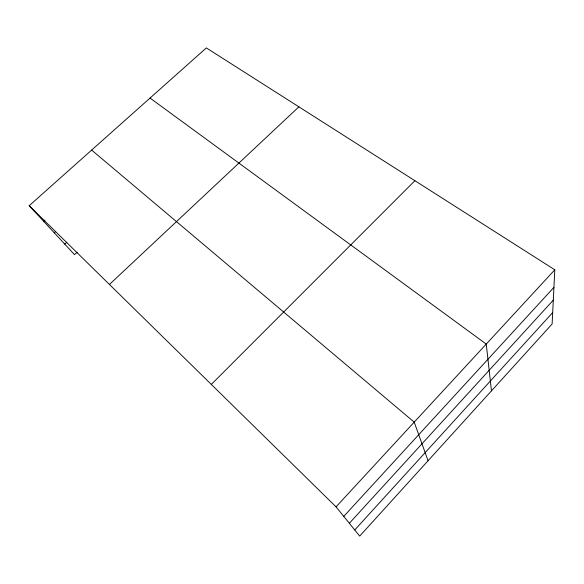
<?xml version="1.0" encoding="UTF-8"?>
<svg xmlns="http://www.w3.org/2000/svg" width="584" height="584" viewBox="0 0 584 584"><rect width="100%" height="100%" fill="white"/><g stroke="black" fill="none" stroke-linecap="round" stroke-linejoin="round"><path stroke-width="0.88" d="M554.8 269.793L552.121 323.996L359.707 536.09L336.048 506.854L29.2 205.707L206.349 47.91L554.8 269.793L336.048 506.854M354.751 529.965L552.683 312.564M349.341 523.279L553.296 300.132M343.764 516.387L553.931 287.364M211.306 384.425L414.896 180.704M109.449 284.459L298.891 106.835M77.176 252.186L74.496 254.646L29.2 205.707M64.751 244.112L66.758 242.287M54.268 232.79L55.604 231.571M43.632 221.292L44.975 220.088M150.044 98.068L486.253 344.078L491.458 390.864M91.651 150.073L414.217 422.144L428.065 460.732"/></g></svg>
